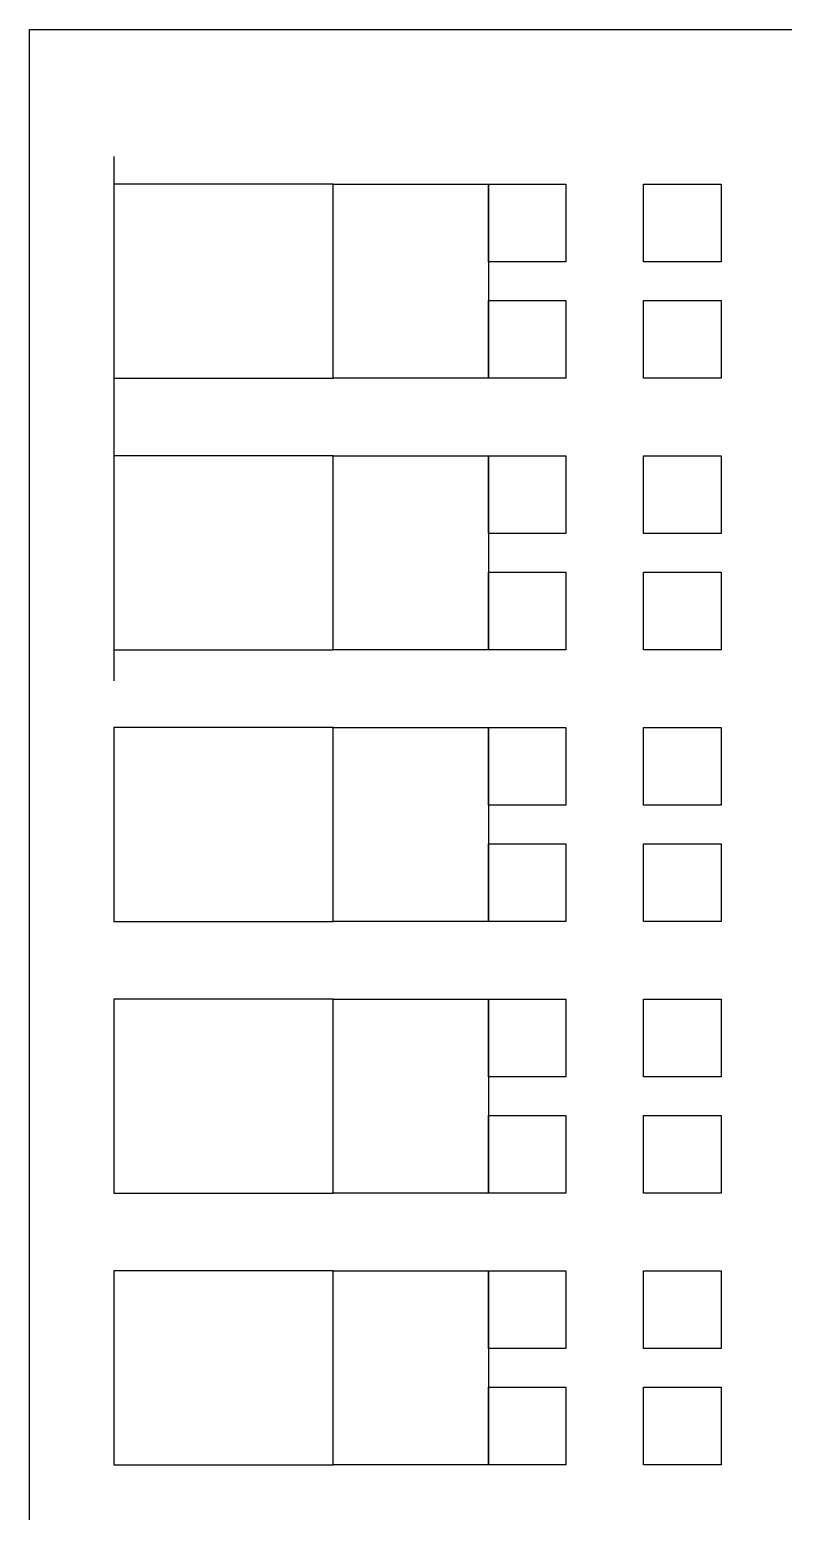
# Model space of a CAD drawing. Header units: millimetres. Extents: x -507089 to 1145492, y -1925330 to 49778.
# Drawn here: x -127141 to 115761, y -427502 to 49778 of the extents above; entities that cross this region are included whole.
import ezdxf

# ---------------------------------------------------------------- set-up
doc = ezdxf.new("R2010")
doc.units = ezdxf.units.MM
doc.header["$MEASUREMENT"] = 0
doc.layers.get('Defpoints').update_dxf_attribs({"color": 6})
doc.layers.add('LUOI GIONG', color=160, linetype='Continuous', plot=False)

msp = doc.modelspace()

# ---------------------------------------------------------------- linework, layer by layer
at = {"layer": 'Defpoints', "color": 2}
msp.add_lwpolyline([(-127141, 49778), (1145492, 49778), (1145492, -1490233), (-127141, -1490233)], close=True, dxfattribs=at)
at = {"layer": 'LUOI GIONG'}
msp.add_lwpolyline([(-100000, 8890), (-100000, -160000)], dxfattribs=at)
for points in [[(-29303, 0), (-100000, 0), (-100000, -62500), (-29303, -62500)], [(-29303, 0), (20697, 0), (20697, -62500), (-29303, -62500)], [(20697, 0), (45697, 0), (45697, -25000), (20697, -25000)], [(70697, 0), (95697, 0), (95697, -25000), (70697, -25000)], [(20697, -37500), (45697, -37500), (45697, -62500), (20697, -62500)], [(70697, -37500), (95697, -37500), (95697, -62500), (70697, -62500)], [(-29303, -87500), (-100000, -87500), (-100000, -150000), (-29303, -150000)], [(-29303, -87500), (20697, -87500), (20697, -150000), (-29303, -150000)], [(20697, -87500), (45697, -87500), (45697, -112500), (20697, -112500)], [(70697, -87500), (95697, -87500), (95697, -112500), (70697, -112500)], [(20697, -125000), (45697, -125000), (45697, -150000), (20697, -150000)], [(70697, -125000), (95697, -125000), (95697, -150000), (70697, -150000)], [(-29303, -175000), (-100000, -175000), (-100000, -237500), (-29303, -237500)], [(-29303, -175000), (20697, -175000), (20697, -237500), (-29303, -237500)], [(20697, -175000), (45697, -175000), (45697, -200000), (20697, -200000)], [(70697, -175000), (95697, -175000), (95697, -200000), (70697, -200000)], [(20697, -212500), (45697, -212500), (45697, -237500), (20697, -237500)], [(70697, -212500), (95697, -212500), (95697, -237500), (70697, -237500)], [(-29303, -262500), (-100000, -262500), (-100000, -325000), (-29303, -325000)], [(-29303, -262500), (20697, -262500), (20697, -325000), (-29303, -325000)], [(20697, -262500), (45697, -262500), (45697, -287500), (20697, -287500)], [(70697, -262500), (95697, -262500), (95697, -287500), (70697, -287500)], [(20697, -300000), (45697, -300000), (45697, -325000), (20697, -325000)], [(70697, -300000), (95697, -300000), (95697, -325000), (70697, -325000)], [(-29303, -350000), (-100000, -350000), (-100000, -412500), (-29303, -412500)], [(-29303, -350000), (20697, -350000), (20697, -412500), (-29303, -412500)], [(20697, -350000), (45697, -350000), (45697, -375000), (20697, -375000)], [(70697, -350000), (95697, -350000), (95697, -375000), (70697, -375000)], [(20697, -387500), (45697, -387500), (45697, -412500), (20697, -412500)], [(70697, -387500), (95697, -387500), (95697, -412500), (70697, -412500)]]:
    msp.add_lwpolyline(points, close=True, dxfattribs=at)

doc.saveas('drawing.dxf')
